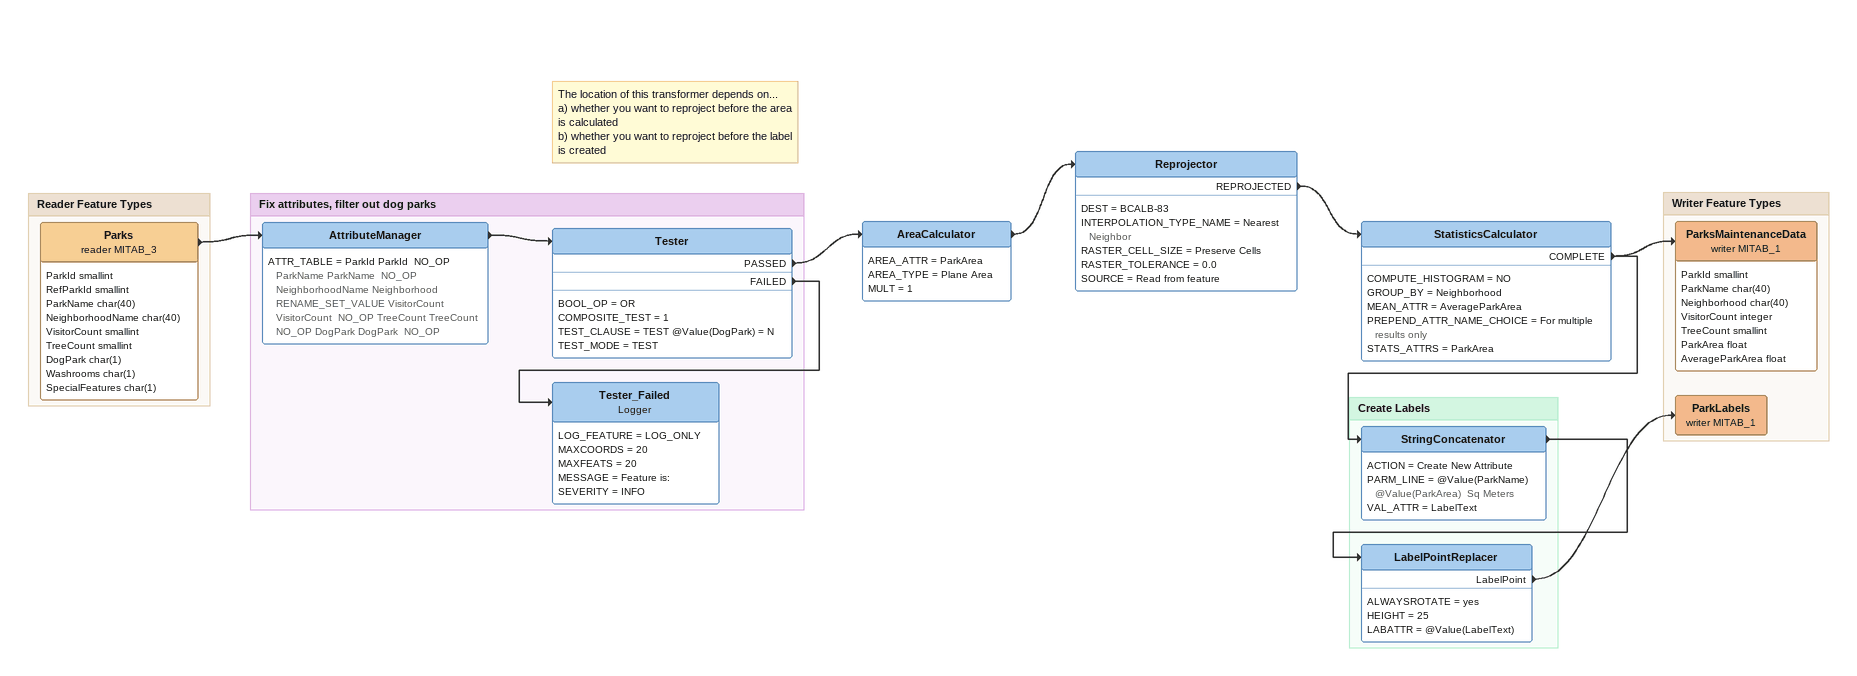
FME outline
AreaCalculator
    AREA_ATTR = ParkArea
    AREA_TYPE = Plane Area
    MULT = 1
    -> Reprojector
Note: The location of this transformer depends on... / a) whether you want to reproject before the area is calculated / b) whether you want to reproject before the label is created
Reprojector
    DEST = BCALB-83
    INTERPOLATION_TYPE_NAME = Nearest Neighbor
    RASTER_CELL_SIZE = Preserve Cells
    RASTER_TOLERANCE = 0.0
    SOURCE = Read from feature
    REPROJECTED -> StatisticsCalculator
StatisticsCalculator
    COMPUTE_HISTOGRAM = NO
    GROUP_BY = Neighborhood
    MEAN_ATTR = AverageParkArea
    PREPEND_ATTR_NAME_CHOICE = For multiple results only
    STATS_ATTRS = ParkArea
    COMPLETE -> ParksMaintenanceData (writer MITAB_1)
    COMPLETE -> StringConcatenator

Bookmark: Reader Feature Types
Parks (reader MITAB_3)
    attributes: ParkId smallint, RefParkId smallint, ParkName char(40), NeighborhoodName char(40), VisitorCount smallint, TreeCount smallint, DogPark char(1), Washrooms char(1), SpecialFeatures char(1)
    -> AttributeManager

Bookmark: Fix attributes, filter out dog parks
AttributeManager
    ATTR_TABLE = ParkId ParkId  NO_OP ParkName ParkName  NO_OP NeighborhoodName Neighborhood  RENAME_SET_VALUE VisitorCount VisitorCount  NO_OP TreeCount TreeCount  NO_OP DogPark DogPark  NO_OP
    -> Tester
Tester
    BOOL_OP = OR
    COMPOSITE_TEST = 1
    TEST_CLAUSE = TEST @Value(DogPark) = N
    TEST_MODE = TEST
    PASSED -> AreaCalculator
    FAILED -> Tester_Failed
Tester_Failed: Logger
    LOG_FEATURE = LOG_ONLY
    MAXCOORDS = 20
    MAXFEATS = 20
    MESSAGE = Feature is:
    SEVERITY = INFO

Bookmark: Writer Feature Types
ParksMaintenanceData (writer MITAB_1)
    attributes: ParkId smallint, ParkName char(40), Neighborhood char(40), VisitorCount integer, TreeCount smallint, ParkArea float, AverageParkArea float
ParkLabels (writer MITAB_1)

Bookmark: Create Labels
StringConcatenator
    ACTION = Create New Attribute
    PARM_LINE = @Value(ParkName)  @Value(ParkArea)  Sq Meters
    VAL_ATTR = LabelText
    -> LabelPointReplacer
LabelPointReplacer
    ALWAYSROTATE = yes
    HEIGHT = 25
    LABATTR = @Value(LabelText)
    LabelPoint -> ParkLabels (writer MITAB_1)
